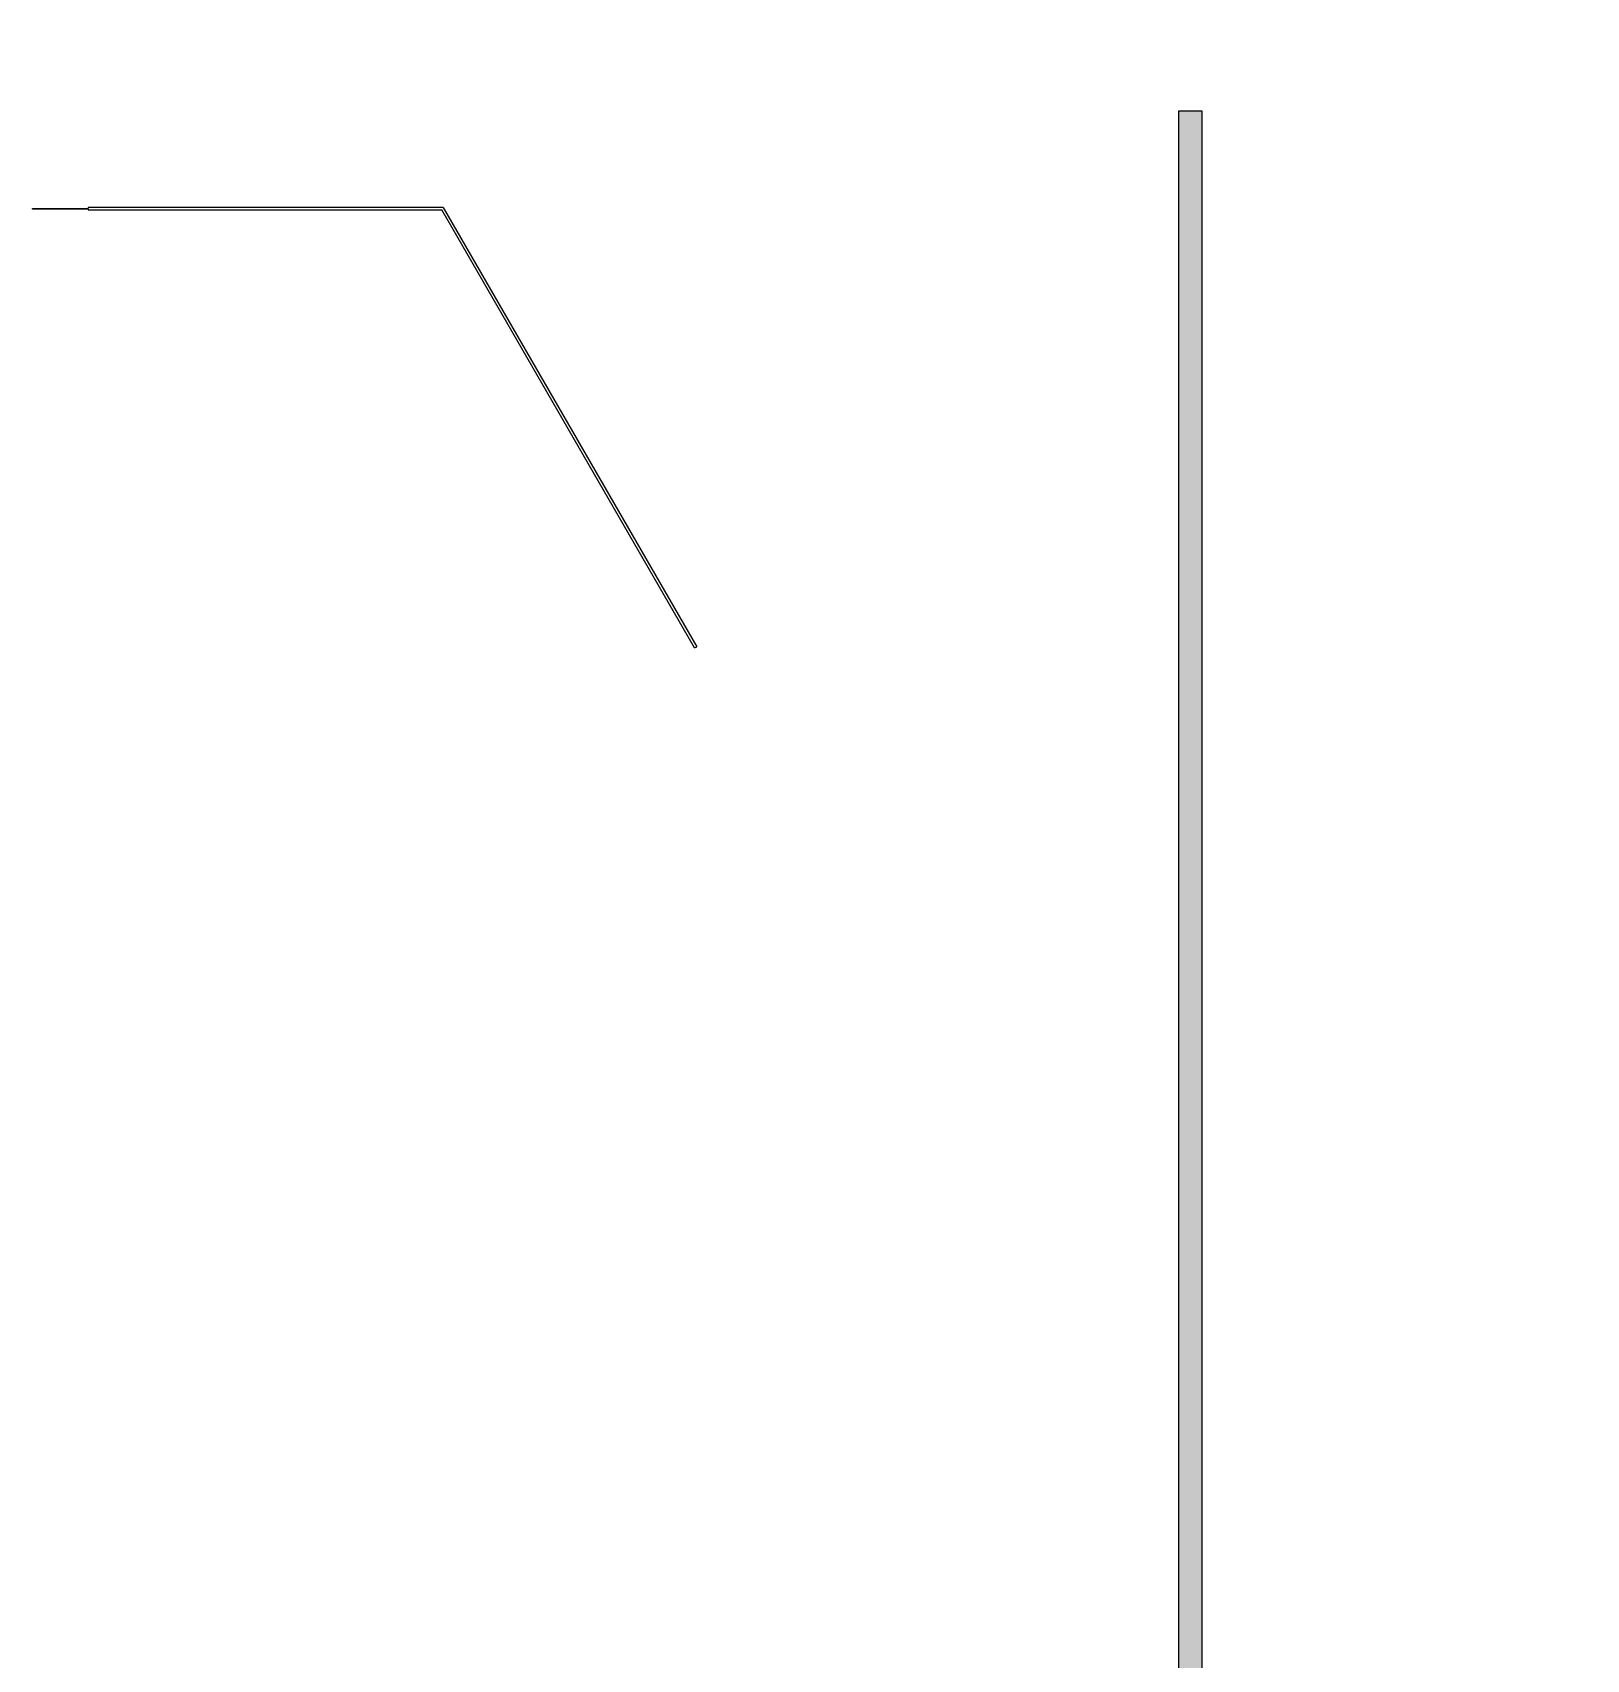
# Model space of a CAD drawing. Header units: inches. Extents: x 0 to 114300, y 0 to 114300.
# Drawn here: x 81352 to 87943, y 60926 to 67829 of the extents above; entities that cross this region are included whole.
import ezdxf

# ---------------------------------------------------------------- set-up
doc = ezdxf.new("R2010")
doc.units = ezdxf.units.IN
doc.header["$MEASUREMENT"] = 0

msp = doc.modelspace()

# ---------------------------------------------------------------- hatches: boundary and pattern name
h = msp.add_hatch()
h.set_pattern_fill('ANSI31', color=256, scale=100)
h.set_pattern_definition([(45, (-3636.992, -6350), (-8.8388348, 8.8388348), [])])
h.paths.add_polyline_path([(114300, 0), (0, 0), (0, 114300), (114300, 114300)])
edge = h.paths.add_edge_path(flags=16)
edge.add_arc((57150, 57150), 50800, 288.35844, 529.79531, ccw=False)
edge.add_line((73150, 8935.5), (41150, 8935.5))
edge.add_arc((57150, 57150), 50800, 190.20469, 251.64156, ccw=False)
edge.add_arc((57150, 57150), 50800, 169.79531, 190.20469, ccw=False)
h = msp.add_hatch(color=256)
h.dxf.hatch_style = 1
h.paths.add_polyline_path([(86312.7, 67494.6), (86212.7, 67494.6), (86212.7, 56494.6), (86312.7, 56494.6)])

# ---------------------------------------------------------------- linework, layer by layer
msp.add_line((84160.4, 65218.6), (84169.5, 65222.9))
for points in [[(86312.7, 67494.6), (86212.7, 67494.6), (86212.7, 56494.6), (86312.7, 56494.6)], [(81352.9, 67079.6), (81352.9, 67082.6), (81355.9, 67082.6), (81355.9, 67079.6)], [(81356.9, 67079.6), (81356.9, 67082.6), (81359.9, 67082.6), (81359.9, 67079.6)], [(81360.9, 67079.6), (81360.9, 67082.6), (81363.9, 67082.6), (81363.9, 67079.6)], [(81364.9, 67079.6), (81364.9, 67082.6), (81367.9, 67082.6), (81367.9, 67079.6)], [(81368.9, 67079.6), (81368.9, 67082.6), (81371.9, 67082.6), (81371.9, 67079.6)], [(81372.9, 67079.6), (81372.9, 67082.6), (81375.9, 67082.6), (81375.9, 67079.6)], [(81376.9, 67079.6), (81376.9, 67082.6), (81379.9, 67082.6), (81379.9, 67079.6)], [(81380.9, 67079.6), (81380.9, 67082.6), (81383.9, 67082.6), (81383.9, 67079.6)], [(81384.9, 67079.6), (81384.9, 67082.6), (81387.9, 67082.6), (81387.9, 67079.6)], [(81388.9, 67079.6), (81388.9, 67082.6), (81391.9, 67082.6), (81391.9, 67079.6)], [(81392.9, 67079.6), (81392.9, 67082.6), (81395.9, 67082.6), (81395.9, 67079.6)], [(81396.9, 67079.6), (81396.9, 67082.6), (81399.9, 67082.6), (81399.9, 67079.6)], [(81400.9, 67079.6), (81400.9, 67082.6), (81403.9, 67082.6), (81403.9, 67079.6)], [(81404.9, 67079.6), (81404.9, 67082.6), (81407.9, 67082.6), (81407.9, 67079.6)], [(81408.9, 67079.6), (81408.9, 67082.6), (81411.9, 67082.6), (81411.9, 67079.6)], [(81412.9, 67079.6), (81412.9, 67082.6), (81415.9, 67082.6), (81415.9, 67079.6)], [(81416.9, 67079.6), (81416.9, 67082.6), (81419.9, 67082.6), (81419.9, 67079.6)], [(81420.9, 67079.6), (81420.9, 67082.6), (81423.9, 67082.6), (81423.9, 67079.6)], [(81424.9, 67079.6), (81424.9, 67082.6), (81427.9, 67082.6), (81427.9, 67079.6)], [(81428.9, 67079.6), (81428.9, 67082.6), (81431.9, 67082.6), (81431.9, 67079.6)], [(81432.9, 67079.6), (81432.9, 67082.6), (81435.9, 67082.6), (81435.9, 67079.6)], [(81436.9, 67079.6), (81436.9, 67082.6), (81439.9, 67082.6), (81439.9, 67079.6)], [(81440.9, 67079.6), (81440.9, 67082.6), (81443.9, 67082.6), (81443.9, 67079.6)], [(81444.9, 67079.6), (81444.9, 67082.6), (81447.9, 67082.6), (81447.9, 67079.6)], [(81448.9, 67079.6), (81448.9, 67082.6), (81451.9, 67082.6), (81451.9, 67079.6)], [(81452.9, 67079.6), (81452.9, 67082.6), (81455.9, 67082.6), (81455.9, 67079.6)], [(81456.9, 67079.6), (81456.9, 67082.6), (81459.9, 67082.6), (81459.9, 67079.6)], [(81460.9, 67079.6), (81460.9, 67082.6), (81463.9, 67082.6), (81463.9, 67079.6)], [(81464.9, 67079.6), (81464.9, 67082.6), (81467.9, 67082.6), (81467.9, 67079.6)], [(81468.9, 67079.6), (81468.9, 67082.6), (81471.9, 67082.6), (81471.9, 67079.6)], [(81472.9, 67079.6), (81472.9, 67082.6), (81475.9, 67082.6), (81475.9, 67079.6)], [(81476.9, 67079.6), (81476.9, 67082.6), (81479.9, 67082.6), (81479.9, 67079.6)], [(81480.9, 67079.6), (81480.9, 67082.6), (81483.9, 67082.6), (81483.9, 67079.6)], [(81484.9, 67079.6), (81484.9, 67082.6), (81487.9, 67082.6), (81487.9, 67079.6)], [(81488.9, 67079.6), (81488.9, 67082.6), (81491.9, 67082.6), (81491.9, 67079.6)], [(81492.9, 67079.6), (81492.9, 67082.6), (81495.9, 67082.6), (81495.9, 67079.6)], [(81496.9, 67079.6), (81496.9, 67082.6), (81499.9, 67082.6), (81499.9, 67079.6)], [(81500.9, 67079.6), (81500.9, 67082.6), (81503.9, 67082.6), (81503.9, 67079.6)], [(81504.9, 67079.6), (81504.9, 67082.6), (81507.9, 67082.6), (81507.9, 67079.6)], [(81508.9, 67079.6), (81508.9, 67082.6), (81511.9, 67082.6), (81511.9, 67079.6)], [(81512.9, 67079.6), (81512.9, 67082.6), (81515.9, 67082.6), (81515.9, 67079.6)], [(81516.9, 67079.6), (81516.9, 67082.6), (81519.9, 67082.6), (81519.9, 67079.6)], [(81520.9, 67079.6), (81520.9, 67082.6), (81523.9, 67082.6), (81523.9, 67079.6)], [(81524.9, 67079.6), (81524.9, 67082.6), (81527.9, 67082.6), (81527.9, 67079.6)], [(81528.9, 67079.6), (81528.9, 67082.6), (81531.9, 67082.6), (81531.9, 67079.6)], [(81532.9, 67079.6), (81532.9, 67082.6), (81535.9, 67082.6), (81535.9, 67079.6)], [(81536.9, 67079.6), (81536.9, 67082.6), (81539.9, 67082.6), (81539.9, 67079.6)], [(81540.9, 67079.6), (81540.9, 67082.6), (81543.9, 67082.6), (81543.9, 67079.6)], [(81544.9, 67079.6), (81544.9, 67082.6), (81547.9, 67082.6), (81547.9, 67079.6)], [(81548.9, 67079.6), (81548.9, 67082.6), (81551.9, 67082.6), (81551.9, 67079.6)], [(81552.9, 67079.6), (81552.9, 67082.6), (81555.9, 67082.6), (81555.9, 67079.6)], [(81556.9, 67079.6), (81556.9, 67082.6), (81559.9, 67082.6), (81559.9, 67079.6)], [(81560.9, 67079.6), (81560.9, 67082.6), (81563.9, 67082.6), (81563.9, 67079.6)], [(81564.9, 67079.6), (81564.9, 67082.6), (81567.9, 67082.6), (81567.9, 67079.6)], [(81568.9, 67079.6), (81568.9, 67082.6), (81571.9, 67082.6), (81571.9, 67079.6)], [(81572.9, 67079.6), (81572.9, 67082.6), (81575.9, 67082.6), (81575.9, 67079.6)], [(81576.9, 67079.6), (81576.9, 67082.6), (81579.9, 67082.6), (81579.9, 67079.6)], [(81580.9, 67079.6), (81580.9, 67082.6), (81583.9, 67082.6), (81583.9, 67079.6)]]:
    msp.add_lwpolyline(points, close=True)
for points in [[(81587.9, 67079.6), (81584.9, 67079.6), (81584.9, 67082.6), (81587.9, 67082.6)], [(83093.7, 67086.1), (81587.9, 67086.1), (81587.9, 67082.6)], [(81587.9, 67079.6), (81587.9, 67076.1), (83087.9, 67076.1)], [(84160.4, 65218.6), (83087.9, 67076.1)], [(83093.7, 67086.1), (84169.5, 65222.9)]]:
    msp.add_lwpolyline(points)

doc.saveas('drawing.dxf')
